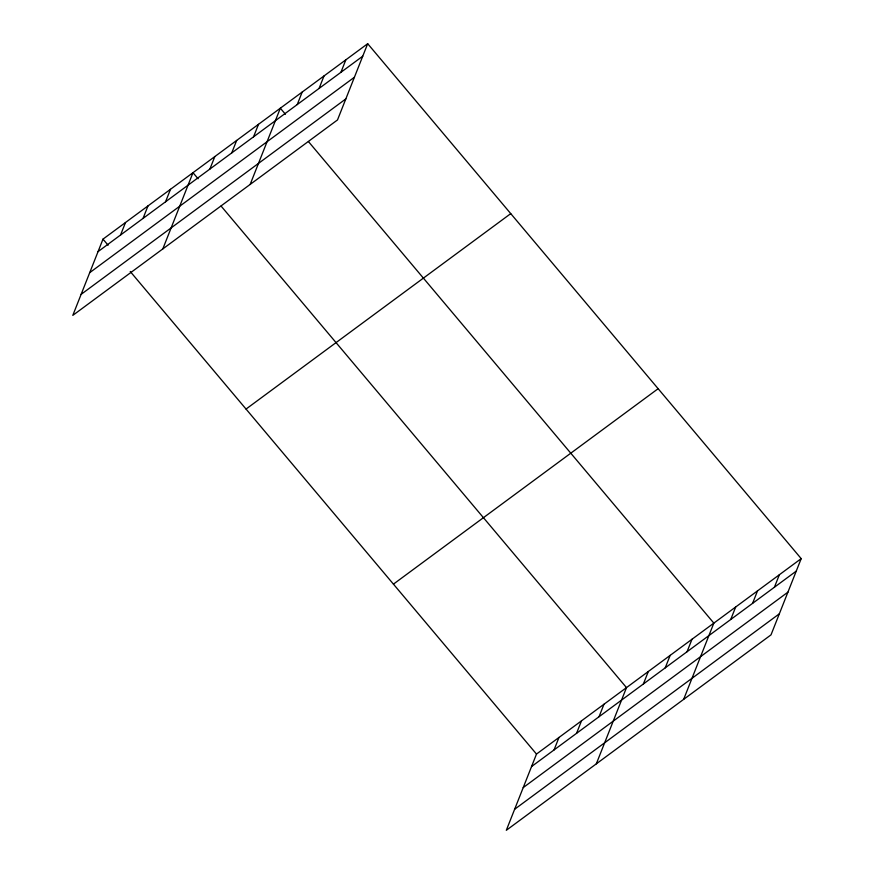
<?xml version="1.0" encoding="UTF-8"?>
<svg xmlns="http://www.w3.org/2000/svg" width="874" height="874" viewBox="0 0 874 874"><rect width="100%" height="100%" fill="white"/><g stroke="black" fill="none" stroke-linecap="round" stroke-linejoin="round"><path stroke-width="1.31" d="M367.692 43.7L102.99 239.137L72.804 315.372L337.506 119.935L367.692 43.7L801.196 558.628L771.01 634.863L506.308 830.3L536.494 754.065L801.196 558.628M120.546 235.019L125.495 222.531M143.041 218.413L147.99 205.914M165.547 201.796L170.485 189.308M162.804 248.926L192.99 172.691L198.103 178.755M209.88 169.064L214.829 156.566M231.719 152.939L236.668 140.441M253.558 136.814L258.507 124.316M250.161 184.425L280.336 108.201L285.448 114.265M297.236 104.563L302.175 92.076M319.065 88.438L324.014 75.951M340.904 72.324L345.853 59.825M554.04 749.947L558.989 737.448M576.545 733.341L581.494 720.842M599.04 716.724L603.989 704.226M596.308 763.854L626.494 687.62L221.089 206.067M643.384 683.981L648.322 671.494M665.223 667.867L670.161 655.369M687.051 651.742L692 639.244M683.654 699.353L713.84 623.118L308.446 141.577M730.73 619.491L735.679 606.993M752.569 603.366L757.518 590.868M774.408 587.241L779.357 574.753M98.041 251.636L362.743 56.198M89.716 272.666L354.418 77.229M81.14 294.341L345.842 98.904M246.042 409.065L510.744 213.627M393.431 584.138L658.133 388.701M531.545 766.564L796.247 571.115M523.22 787.594L787.922 592.157M514.633 809.269L779.335 613.821M102.99 239.137L108.103 245.212M130.237 271.508L536.494 754.065"/></g></svg>
